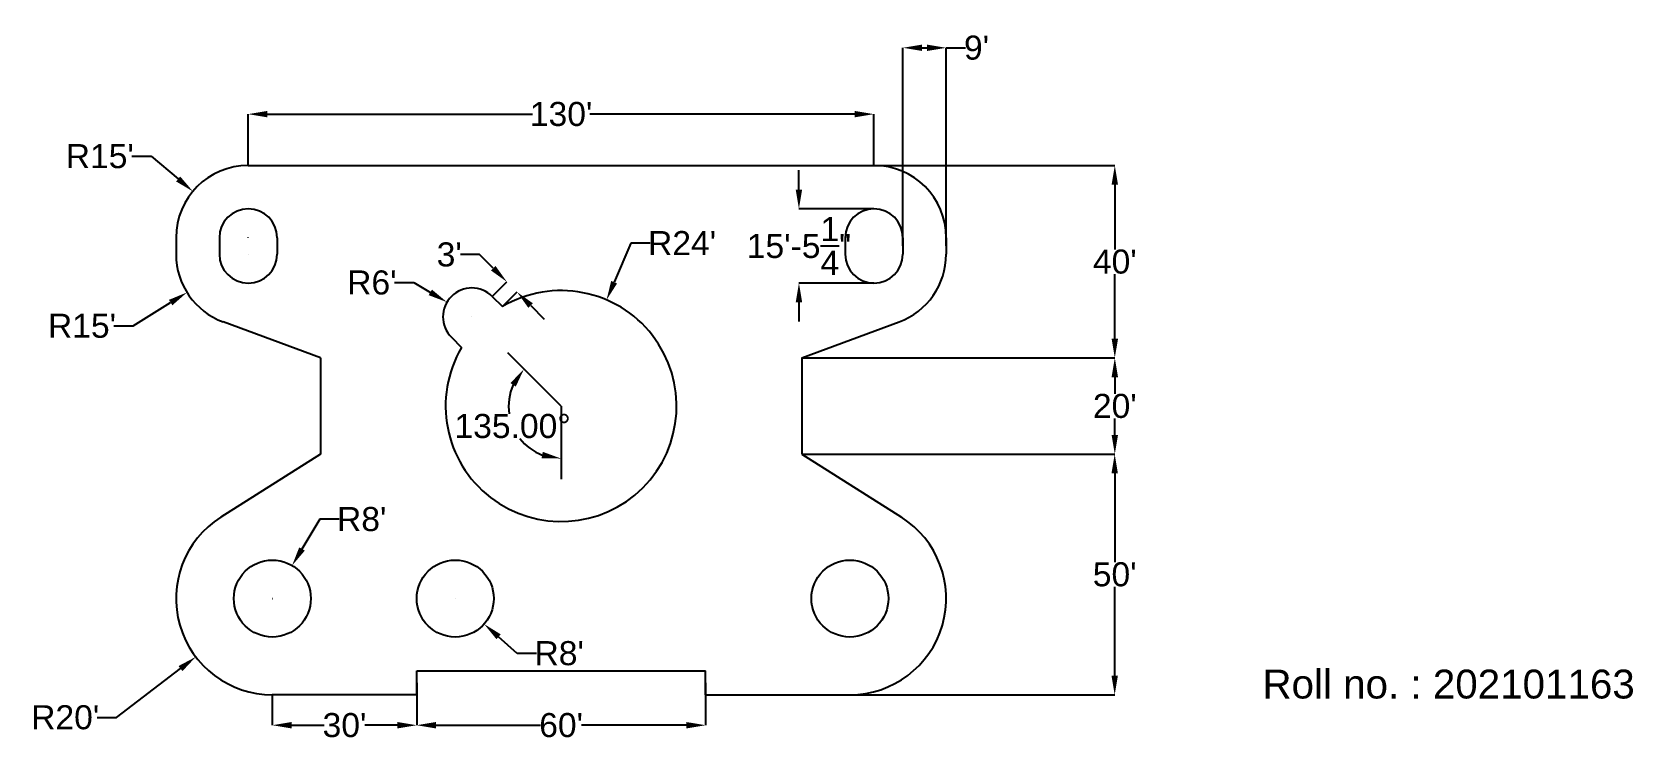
# Model space of a CAD drawing. Header units: feet. Extents: x -7840 to -3849, y -2075 to -307.
import ezdxf

# ---------------------------------------------------------------- set-up
doc = ezdxf.new("R2010")
doc.units = ezdxf.units.FT
doc.header["$MEASUREMENT"] = 0
doc.styles.get("Standard").update_dxf_attribs({"font": 'arial.ttf'})
doc.dimstyles.get("Standard").update_dxf_attribs({"dimtxt": 60, "dimasz": 48, "dimexe": 0.18, "dimexo": 0.0625, "dimgap": 0.09, "dimtad": 0, "dimtih": 1, "dimtoh": 1, "dimdec": 4, "dimzin": 0, "dimdsep": 46, "dimlunit": 4, "dimtxsty": 'Standard', "dimcen": 0.09, "dimazin": 0, "dimtfac": 1, "dimtdec": 4, "dimtofl": 0, "dimtmove": 0, "dimatfit": 3, "dimfxl": 1, "dimtolj": 1, "dimtzin": 0, "dimarcsym": 0})

# ---------------------------------------------------------------- blocks, each defined once
blk = doc.blocks.new('*D1')
at = {"color": 0, "lineweight": -2, "transparency": 16777216}
for p, q in [((-7301.1, -639.6), (-7301.1, -511.3)), ((-7253.1, -511.5), (-6592.6, -511.5)), ((-5789.1, -511.5), (-6449.6, -511.5)), ((-5741.1, -639.6), (-5741.1, -511.3))]:
    blk.add_line(p, q, dxfattribs=at)
at = {"color": 0, "transparency": 16777216}
for points in [[(-7253.1, -503.5), (-7253.1, -519.5), (-7301.1, -511.5)], [(-5789.1, -503.5), (-5789.1, -519.5), (-5741.1, -511.5)]]:
    blk.add_solid(points, dxfattribs=at)
at = {"layer": 'Defpoints', "color": 0, "transparency": 16777216}
for p in [(-5741.1, -511.5), (-7301.1, -639.6), (-5741.1, -639.6)]:
    blk.add_point(p, dxfattribs=at)
at = {"color": 0, "transparency": 16777216, "insert": (-6521.1, -511.5), "char_height": 60, "attachment_point": 5}
blk.add_mtext("\\A1;130'", dxfattribs=at)
blk = doc.blocks.new('*D2')
at = {"color": 0, "lineweight": -2, "transparency": 16777216}
for p, q in [((-5741, -639.6), (-5140.5, -639.6)), ((-5140.7, -687.6), (-5140.7, -848.9)), ((-5140.7, -1071.6), (-5140.7, -910.3)), ((-5921, -1119.6), (-5140.5, -1119.6))]:
    blk.add_line(p, q, dxfattribs=at)
at = {"color": 0, "transparency": 16777216}
for points in [[(-5148.7, -687.6), (-5132.7, -687.6), (-5140.7, -639.6)], [(-5148.7, -1071.6), (-5132.7, -1071.6), (-5140.7, -1119.6)]]:
    blk.add_solid(points, dxfattribs=at)
at = {"layer": 'Defpoints', "color": 0, "transparency": 16777216}
for p in [(-5741.1, -639.6), (-5921.1, -1119.6), (-5140.7, -1119.6)]:
    blk.add_point(p, dxfattribs=at)
at = {"color": 0, "transparency": 16777216, "insert": (-5140.7, -879.6), "char_height": 60, "attachment_point": 5}
blk.add_mtext("\\A1;40'", dxfattribs=at)
blk = doc.blocks.new('*D3')
at = {"color": 0, "lineweight": -2, "transparency": 16777216}
for p, q in [((-5921, -1119.6), (-5140.5, -1119.6)), ((-5140.7, -1167.6), (-5140.7, -1208.9)), ((-5140.7, -1311.6), (-5140.7, -1270.3)), ((-5921, -1359.6), (-5140.5, -1359.6))]:
    blk.add_line(p, q, dxfattribs=at)
at = {"color": 0, "transparency": 16777216}
for points in [[(-5148.7, -1167.6), (-5132.7, -1167.6), (-5140.7, -1119.6)], [(-5148.7, -1311.6), (-5132.7, -1311.6), (-5140.7, -1359.6)]]:
    blk.add_solid(points, dxfattribs=at)
at = {"layer": 'Defpoints', "color": 0, "transparency": 16777216}
for p in [(-5921.1, -1119.6), (-5921.1, -1359.6), (-5140.7, -1359.6)]:
    blk.add_point(p, dxfattribs=at)
at = {"color": 0, "transparency": 16777216, "insert": (-5140.7, -1239.6), "char_height": 60, "attachment_point": 5}
blk.add_mtext("\\A1;20'", dxfattribs=at)
blk = doc.blocks.new('*D4')
at = {"color": 0, "lineweight": -2, "transparency": 16777216}
for p, q in [((-5921, -1359.6), (-5140.8, -1359.6)), ((-5141, -1407.6), (-5141, -1628.9)), ((-5141, -1911.6), (-5141, -1690.3)), ((-5921, -1959.6), (-5140.8, -1959.6))]:
    blk.add_line(p, q, dxfattribs=at)
at = {"color": 0, "transparency": 16777216}
for points in [[(-5149, -1407.6), (-5133, -1407.6), (-5141, -1359.6)], [(-5149, -1911.6), (-5133, -1911.6), (-5141, -1959.6)]]:
    blk.add_solid(points, dxfattribs=at)
at = {"layer": 'Defpoints', "color": 0, "transparency": 16777216}
for p in [(-5921.1, -1359.6), (-5921.1, -1959.6), (-5141, -1959.6)]:
    blk.add_point(p, dxfattribs=at)
at = {"color": 0, "transparency": 16777216, "insert": (-5141, -1659.6), "char_height": 60, "attachment_point": 5}
blk.add_mtext("\\A1;50'", dxfattribs=at)
blk = doc.blocks.new('*D5')
at = {"color": 0, "lineweight": -2, "transparency": 16777216}
for p, q in [((-6881.1, -1929.7), (-6881.1, -2035.7)), ((-6161.1, -1929.7), (-6161.1, -2035.7)), ((-6833.1, -2035.6), (-6572.2, -2035.6)), ((-6209.1, -2035.6), (-6469.9, -2035.6))]:
    blk.add_line(p, q, dxfattribs=at)
at = {"color": 0, "transparency": 16777216}
for points in [[(-6833.1, -2027.6), (-6833.1, -2043.6), (-6881.1, -2035.6)], [(-6209.1, -2027.6), (-6209.1, -2043.6), (-6161.1, -2035.6)]]:
    blk.add_solid(points, dxfattribs=at)
at = {"layer": 'Defpoints', "color": 0, "transparency": 16777216}
for p in [(-6881.1, -1929.6), (-6161.1, -1929.6), (-6161.1, -2035.6)]:
    blk.add_point(p, dxfattribs=at)
at = {"color": 0, "transparency": 16777216, "insert": (-6521.1, -2035.6), "char_height": 60, "attachment_point": 5}
blk.add_mtext("\\A1;60'", dxfattribs=at)
blk = doc.blocks.new('*D6')
at = {"color": 0, "lineweight": -2, "transparency": 16777216}
for p, q in [((-7241.1, -1959.7), (-7241.1, -2035.7)), ((-6881.1, -1959.7), (-6881.1, -2035.7)), ((-7193.1, -2035.6), (-7112.1, -2035.6)), ((-6929.1, -2035.6), (-7010.1, -2035.6))]:
    blk.add_line(p, q, dxfattribs=at)
at = {"color": 0, "transparency": 16777216}
for points in [[(-7193.1, -2027.6), (-7193.1, -2043.6), (-7241.1, -2035.6)], [(-6929.1, -2027.6), (-6929.1, -2043.6), (-6881.1, -2035.6)]]:
    blk.add_solid(points, dxfattribs=at)
at = {"layer": 'Defpoints', "color": 0, "transparency": 16777216}
for p in [(-7241.1, -1959.6), (-6881.1, -1959.6), (-6881.1, -2035.6)]:
    blk.add_point(p, dxfattribs=at)
at = {"color": 0, "transparency": 16777216, "insert": (-7061.1, -2035.6), "char_height": 60, "attachment_point": 5}
blk.add_mtext("\\A1;30'", dxfattribs=at)
blk = doc.blocks.new('*D7')
at = {"color": 0, "lineweight": -2, "transparency": 16777216}
for p, q in [((-6347.2, -833.1), (-6389, -930.7)), ((-6299.2, -833.1), (-6347.2, -833.1)), ((-6521.2, -1239.6), (-6521, -1239.6)), ((-6521.1, -1239.7), (-6521.1, -1239.5))]:
    blk.add_line(p, q, dxfattribs=at)
at = {"color": 0, "transparency": 16777216}
blk.add_solid([(-6396.3, -927.5), (-6381.6, -933.8), (-6407.8, -974.8)], dxfattribs=at)
at = {"layer": 'Defpoints', "color": 0, "transparency": 16777216}
for p in [(-6407.8, -974.8), (-6521.1, -1239.6)]:
    blk.add_point(p, dxfattribs=at)
at = {"color": 0, "transparency": 16777216, "insert": (-6219.5, -833.1), "char_height": 60, "attachment_point": 5}
blk.add_mtext("\\A1;R24'", dxfattribs=at)
blk = doc.blocks.new('*D8')
at = {"color": 0, "lineweight": -2, "transparency": 16777216}
for p, q in [((-6936.4, -931.7), (-6888.4, -931.7)), ((-6888.4, -931.7), (-6847.1, -956.1)), ((-6743.8, -1017), (-6743.6, -1017)), ((-6743.7, -1017.1), (-6743.7, -1016.9))]:
    blk.add_line(p, q, dxfattribs=at)
at = {"color": 0, "transparency": 16777216}
blk.add_solid([(-6843, -949.2), (-6851.2, -963), (-6805.7, -980.4)], dxfattribs=at)
at = {"layer": 'Defpoints', "color": 0, "transparency": 16777216}
for p in [(-6805.7, -980.4), (-6743.7, -1017)]:
    blk.add_point(p, dxfattribs=at)
at = {"color": 0, "transparency": 16777216, "insert": (-6992.9, -931.7), "char_height": 60, "attachment_point": 5}
blk.add_mtext("\\A1;R6'", dxfattribs=at)
blk = doc.blocks.new('*D9')
at = {"color": 0, "lineweight": -2, "transparency": 16777216}
for p, q in [((-7591.5, -616.6), (-7543.5, -616.6)), ((-7543.5, -616.6), (-7475.9, -673.2)), ((-7301.2, -819.6), (-7301, -819.6)), ((-7301.1, -819.7), (-7301.1, -819.5))]:
    blk.add_line(p, q, dxfattribs=at)
at = {"color": 0, "transparency": 16777216}
blk.add_solid([(-7470.7, -667.1), (-7481, -679.4), (-7439.1, -704.1)], dxfattribs=at)
at = {"layer": 'Defpoints', "color": 0, "transparency": 16777216}
for p in [(-7439.1, -704.1), (-7301.1, -819.6)]:
    blk.add_point(p, dxfattribs=at)
at = {"color": 0, "transparency": 16777216, "insert": (-7671.2, -616.6), "char_height": 60, "attachment_point": 5}
blk.add_mtext("\\A1;R15'", dxfattribs=at)
blk = doc.blocks.new('*D10')
at = {"color": 0, "lineweight": -2, "transparency": 16777216}
for p, q in [((-7301.2, -860.9), (-7301, -860.9)), ((-7301.1, -861), (-7301.1, -860.8)), ((-7587.8, -1039.7), (-7494.6, -981.5)), ((-7635.8, -1039.7), (-7587.8, -1039.7))]:
    blk.add_line(p, q, dxfattribs=at)
at = {"color": 0, "transparency": 16777216}
blk.add_solid([(-7498.8, -974.7), (-7490.3, -988.3), (-7453.8, -956.1)], dxfattribs=at)
at = {"layer": 'Defpoints', "color": 0, "transparency": 16777216}
for p in [(-7301.1, -860.9), (-7453.8, -956.1)]:
    blk.add_point(p, dxfattribs=at)
at = {"color": 0, "transparency": 16777216, "insert": (-7715.5, -1039.7), "char_height": 60, "attachment_point": 5}
blk.add_mtext("\\A1;R15'", dxfattribs=at)
blk = doc.blocks.new('*D11')
at = {"color": 0, "lineweight": -2, "transparency": 16777216}
for p, q in [((-7241.2, -1719.6), (-7241, -1719.6)), ((-7241.1, -1719.7), (-7241.1, -1719.5)), ((-7629.7, -2016.1), (-7470, -1894.3)), ((-7677.7, -2016.1), (-7629.7, -2016.1))]:
    blk.add_line(p, q, dxfattribs=at)
at = {"color": 0, "transparency": 16777216}
blk.add_solid([(-7474.9, -1888), (-7465.2, -1900.7), (-7431.9, -1865.2)], dxfattribs=at)
at = {"layer": 'Defpoints', "color": 0, "transparency": 16777216}
for p in [(-7241.1, -1719.6), (-7431.9, -1865.2)]:
    blk.add_point(p, dxfattribs=at)
at = {"color": 0, "transparency": 16777216, "insert": (-7757.4, -2016.1), "char_height": 60, "attachment_point": 5}
blk.add_mtext("\\A1;R20'", dxfattribs=at)
blk = doc.blocks.new('*D12')
at = {"color": 0, "lineweight": -2, "transparency": 16777216}
for p, q in [((-7122.6, -1521.8), (-7167.1, -1596.1)), ((-7074.6, -1521.8), (-7122.6, -1521.8)), ((-7241.2, -1719.6), (-7241, -1719.6)), ((-7241.1, -1719.7), (-7241.1, -1719.5))]:
    blk.add_line(p, q, dxfattribs=at)
at = {"color": 0, "transparency": 16777216}
blk.add_solid([(-7174, -1592), (-7160.2, -1600.2), (-7191.8, -1637.3)], dxfattribs=at)
at = {"layer": 'Defpoints', "color": 0, "transparency": 16777216}
for p in [(-7191.8, -1637.3), (-7241.1, -1719.6)]:
    blk.add_point(p, dxfattribs=at)
at = {"color": 0, "transparency": 16777216, "insert": (-7018.2, -1521.8), "char_height": 60, "attachment_point": 5}
blk.add_mtext("\\A1;R8'", dxfattribs=at)
blk = doc.blocks.new('*D13')
at = {"color": 0, "lineweight": -2, "transparency": 16777216}
for p, q in [((-6785.2, -1719.6), (-6785, -1719.6)), ((-6785.1, -1719.7), (-6785.1, -1719.5)), ((-6630.3, -1856.3), (-6677.1, -1814.9)), ((-6582.3, -1856.3), (-6630.3, -1856.3))]:
    blk.add_line(p, q, dxfattribs=at)
at = {"color": 0, "transparency": 16777216}
blk.add_solid([(-6671.8, -1808.9), (-6682.4, -1820.9), (-6713.1, -1783.2)], dxfattribs=at)
at = {"layer": 'Defpoints', "color": 0, "transparency": 16777216}
for p in [(-6785.1, -1719.6), (-6713.1, -1783.2)]:
    blk.add_point(p, dxfattribs=at)
at = {"color": 0, "transparency": 16777216, "insert": (-6525.9, -1856.3), "char_height": 60, "attachment_point": 5}
blk.add_mtext("\\A1;R8'", dxfattribs=at)
blk = doc.blocks.new('*D14')
at = {"color": 0, "lineweight": -2, "transparency": 16777216}
for start, end in [(156.1347, 188.4967), (218.1421, 248.8653)]:
    blk.add_arc((-6521.1, -1239.6), 130.9, start, end, dxfattribs=at)
at = {"color": 0, "transparency": 16777216}
for points in [[(-6647.4, -1182.2), (-6634.2, -1191.2), (-6613.6, -1147.1)], [(-6566.8, -1353.8), (-6569.7, -1369.6), (-6521.1, -1370.5)]]:
    blk.add_solid(points, dxfattribs=at)
at = {"layer": 'Defpoints', "color": 0, "transparency": 16777216}
for p in [(-6654, -1106.7), (-6651.9, -1239.6), (-6521.1, -1239.6), (-6521.1, -1239.6), (-6521.1, -1421.7)]:
    blk.add_point(p, dxfattribs=at)
at = {"color": 0, "transparency": 16777216, "insert": (-6642, -1289.7), "char_height": 60, "attachment_point": 5}
blk.add_mtext('\\A1;135.00°', dxfattribs=at)
blk = doc.blocks.new('*D15')
at = {"color": 0, "lineweight": -2, "transparency": 16777216}
for p, q in [((-6724.3, -861.8), (-6772.3, -861.8)), ((-6690.4, -895.8), (-6724.3, -861.8)), ((-6692.8, -966), (-6656.3, -929.6)), ((-6667.3, -991.5), (-6630.8, -955)), ((-6597, -989.1), (-6563.1, -1023))]:
    blk.add_line(p, q, dxfattribs=at)
at = {"color": 0, "transparency": 16777216}
for points in [[(-6684.7, -890.1), (-6696, -901.4), (-6656.4, -929.7)], [(-6591.4, -983.4), (-6602.7, -994.8), (-6631, -955.2)]]:
    blk.add_solid(points, dxfattribs=at)
at = {"layer": 'Defpoints', "color": 0, "transparency": 16777216}
for p in [(-6656.4, -929.7), (-6692.8, -966.1), (-6667.3, -991.5)]:
    blk.add_point(p, dxfattribs=at)
at = {"color": 0, "transparency": 16777216, "insert": (-6800, -861.8), "char_height": 60, "attachment_point": 5}
blk.add_mtext("\\A1;3'", dxfattribs=at)
blk = doc.blocks.new('*D16')
at = {"color": 0, "lineweight": -2, "transparency": 16777216}
for p, q in [((-5669.1, -840.2), (-5669.1, -345.8)), ((-5621.1, -346), (-5609.1, -346)), ((-5561.1, -840.2), (-5561.1, -345.8)), ((-5561.1, -346), (-5513.1, -346))]:
    blk.add_line(p, q, dxfattribs=at)
at = {"color": 0, "transparency": 16777216}
for points in [[(-5621.1, -338), (-5621.1, -354), (-5669.1, -346)], [(-5609.1, -338), (-5609.1, -354), (-5561.1, -346)]]:
    blk.add_solid(points, dxfattribs=at)
at = {"layer": 'Defpoints', "color": 0, "transparency": 16777216}
for p in [(-5561.1, -346), (-5669.1, -840.3), (-5561.1, -840.3)]:
    blk.add_point(p, dxfattribs=at)
at = {"color": 0, "transparency": 16777216, "insert": (-5485.4, -346), "char_height": 60, "attachment_point": 5}
blk.add_mtext("\\A1;9'", dxfattribs=at)
blk = doc.blocks.new('*D17')
at = {"color": 0, "lineweight": -2, "transparency": 16777216}
for p, q in [((-5928.2, -699.6), (-5928.2, -651.6)), ((-5741.1, -747.6), (-5928.3, -747.6)), ((-5741.1, -932.9), (-5928.3, -932.9)), ((-5928.2, -980.9), (-5928.2, -1028.9))]:
    blk.add_line(p, q, dxfattribs=at)
at = {"color": 0, "transparency": 16777216}
for points in [[(-5936.2, -699.6), (-5920.2, -699.6), (-5928.2, -747.6)], [(-5936.2, -980.9), (-5920.2, -980.9), (-5928.2, -932.9)]]:
    blk.add_solid(points, dxfattribs=at)
at = {"layer": 'Defpoints', "color": 0, "transparency": 16777216}
for p in [(-5741.1, -747.6), (-5928.2, -932.9), (-5741.1, -932.9)]:
    blk.add_point(p, dxfattribs=at)
at = {"color": 0, "transparency": 16777216, "insert": (-5928.2, -840.3), "char_height": 60, "attachment_point": 5}
blk.add_mtext('\\A1;15\'-5{\\H1x;\\S1/4;}"', dxfattribs=at)

msp = doc.modelspace()

# ---------------------------------------------------------------- linework, layer by layer
for p, q in [((-7301.07456, -639.6231), (-5741.07456, -639.6231)), ((-7481.07456, -819.6231), (-7481.07456, -860.9031)), ((-7373.07456, -819.6231), (-7373.07456, -860.9031)), ((-7229.07456, -819.6231), (-7229.07456, -860.9031)), ((-5813.07456, -819.6231), (-5813.07456, -860.9031)), ((-5669.07456, -819.6231), (-5669.07456, -860.9031)), ((-5561.07456, -819.6231), (-5561.07456, -860.9031)), ((-6692.79884, -966.07544), (-6667.34299, -991.53129)), ((-7121.07456, -1119.6231), (-7363.65494, -1029.67423)), ((-5921.07456, -1119.6231), (-5678.49418, -1029.67423)), ((-6794.62221, -1067.89882), (-6769.16637, -1093.35467)), ((-6521.07456, -1239.6231), (-6654.03843, -1106.65922)), ((-7121.07456, -1119.6231), (-7121.07456, -1359.6231)), ((-5921.07456, -1119.6231), (-5921.07456, -1359.6231)), ((-6521.07456, -1239.6231), (-6521.07456, -1421.69238)), ((-7121.07456, -1359.6231), (-7369.43782, -1516.83534)), ((-5921.07456, -1359.6231), (-5672.7113, -1516.83534)), ((-6881.07456, -1959.6231), (-6881.07456, -1899.6231)), ((-6881.07456, -1899.6231), (-6161.07456, -1899.6231)), ((-6161.07456, -1959.6231), (-6161.07456, -1899.6231)), ((-6881.07456, -1959.6231), (-7241.07456, -1959.6231)), ((-6161.07456, -1959.6231), (-5801.07456, -1959.6231))]:
    msp.add_line(p, q)
for centre in [(-7241.07456, -1719.6231), (-6785.07456, -1719.6231), (-5801.07456, -1719.6231)]:
    msp.add_circle(centre, 96)
for centre, radius, start, end in [((-7301.07456, -819.6231), 180, 90, 180), ((-5741.07456, -819.6231), 180, 0, 90), ((-7301.07456, -819.6231), 72, 0, 180), ((-5741.07456, -819.6231), 72, 0, 180), ((-7301.07456, -860.9031), 180, 180, 249.65520713), ((-7301.07456, -860.9031), 72, 180, 0), ((-5741.07456, -860.9031), 72, 180, 0), ((-5741.07456, -860.9031), 180, 290.34479287, 0), ((-6743.71052, -1016.98713), 72, 45, 225), ((-6521.07456, -1239.6231), 288, 149.47751219, 120.52248781), ((-7241.07456, -1719.6231), 240, 122.33353069, 270), ((-5801.07456, -1719.6231), 240, 270, 57.66646931)]:
    msp.add_arc(centre, radius, start, end)

# ---------------------------------------------------------------- texts
msp.add_text('Roll no. : 202101163', height=72).set_placement((-4772.68129, -1968.94896))

# ---------------------------------------------------------------- dimensions: what is measured, and where the dimension line sits
for p1, p2, distance, picture, middle in [((-5669.07456, -840.2631), (-5561.07456, -840.2631), 494.23827, '*D16', (-5485.37883, -346.02483)), ((-6667.34299, -991.53129), (-6692.79884, -966.07544), -51.44346, '*D15', (-6799.98033, -861.81717))]:
    dim = msp.add_aligned_dim(p1=p1, p2=p2, distance=distance, dimstyle='Standard')
    dim.commit()
    dim.dimension.update_dxf_attribs({"geometry": picture, "text_midpoint": middle})
for base, p1, p2, picture, middle in [((-5741.07456, -511.45348), (-7301.07456, -639.6231), (-5741.07456, -639.6231), '*D1', (-6521.07456, -511.45348)), ((-6161.07456, -2035.56006), (-6881.07456, -1929.6231), (-6161.07456, -1929.6231), '*D5', (-6521.07456, -2035.56006)), ((-6881.07456, -2035.56006), (-7241.07456, -1959.6231), (-6881.07456, -1959.6231), '*D6', (-7061.07456, -2035.56006))]:
    dim = msp.add_linear_dim(base=base, p1=p1, p2=p2, dimstyle='Standard')
    dim.commit()
    dim.dimension.update_dxf_attribs({"geometry": picture, "text_midpoint": middle})
for center, mpoint, picture, middle in [((-7301.07456, -819.6231), (-7439.07944, -704.06077), '*D9', (-7671.21505, -616.62105)), ((-6521.07456, -1239.6231), (-6407.84077, -974.8173), '*D7', (-6219.51168, -833.06624)), ((-7301.07456, -860.9031), (-7453.81894, -956.13521), '*D10', (-7715.52145, -1039.67302)), ((-7241.07456, -1719.6231), (-7191.75493, -1637.26064), '*D12', (-7018.18256, -1521.75553)), ((-7241.07456, -1719.6231), (-7431.8706, -1865.21455), '*D11', (-7757.36643, -2016.13604)), ((-6785.07456, -1719.6231), (-6713.10599, -1783.15675), '*D13', (-6525.88884, -1856.26175))]:
    dim = msp.add_radius_dim(center=center, mpoint=mpoint, dimstyle='Standard')
    dim.commit()
    dim.dimension.update_dxf_attribs({"geometry": picture, "text_midpoint": middle, "dimtype": 164})
for base, p1, p2, picture, middle in [((-5928.15011, -932.9031), (-5741.07456, -747.6231), (-5741.07456, -932.9031), '*D17', (-5928.15011, -840.2631)), ((-5140.65019, -1119.6231), (-5741.07456, -639.6231), (-5921.07456, -1119.6231), '*D2', (-5140.65019, -879.6231)), ((-5140.65019, -1359.6231), (-5921.07456, -1119.6231), (-5921.07456, -1359.6231), '*D3', (-5140.65019, -1239.6231)), ((-5141.02548, -1959.6231), (-5921.07456, -1359.6231), (-5921.07456, -1959.6231), '*D4', (-5141.02548, -1659.6231))]:
    dim = msp.add_linear_dim(base=base, p1=p1, p2=p2, angle=90, dimstyle='Standard')
    dim.commit()
    dim.dimension.update_dxf_attribs({"geometry": picture, "text_midpoint": middle})
dim = msp.add_radius_dim(center=(-6743.71052, -1016.98713), mpoint=(-6805.74022, -980.43147), dimstyle='Standard')
dim.commit()
dim.dimension.update_dxf_attribs({"geometry": '*D8', "text_midpoint": (-6992.85299, -931.69057)})
dim = msp.add_angular_dim_2l(base=(-6651.94242, -1239.6231), line1=((-6521.07456, -1239.6231), (-6521.07456, -1421.69238)), line2=((-6521.07456, -1239.6231), (-6654.03843, -1106.65922)), dimstyle='Standard')
dim.commit()
dim.dimension.update_dxf_attribs({"geometry": '*D14', "text_midpoint": (-6641.9807, -1289.70406)})

doc.saveas('drawing.dxf')
